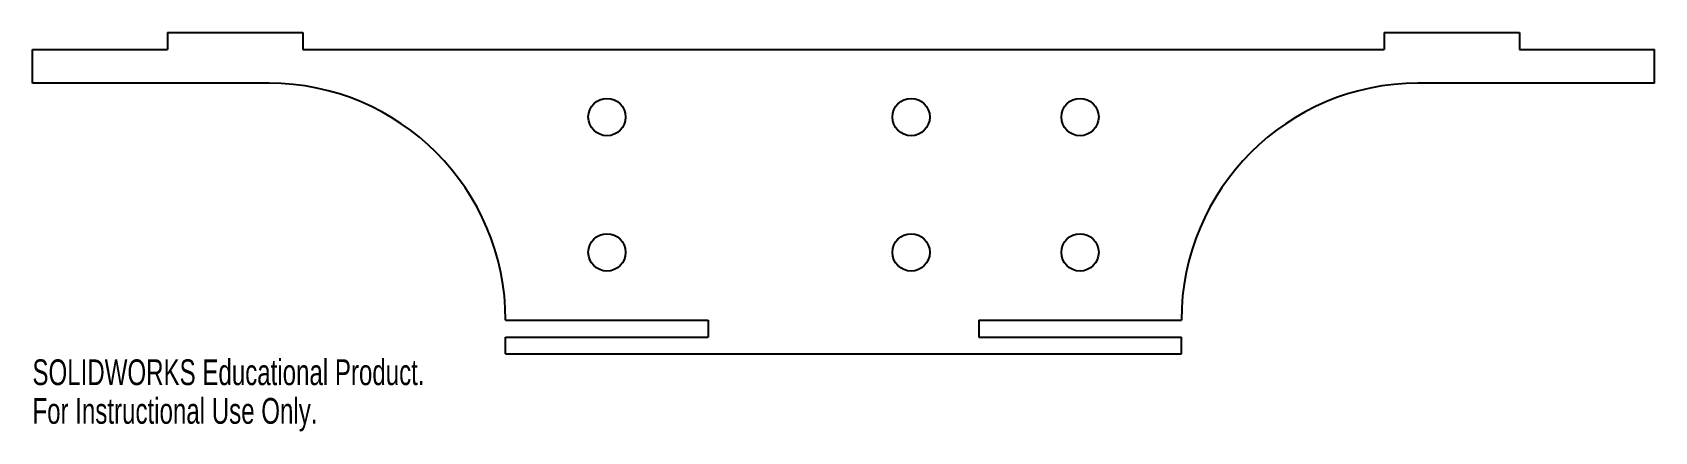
# Model space of a CAD drawing. Header units: millimetres. Extents: x -152 to 152, y -46 to 29.
import ezdxf

# ---------------------------------------------------------------- set-up
doc = ezdxf.new("R2010")
doc.units = ezdxf.units.MM
doc.styles.add('SLDTEXTSTYLE0', font='TXT', dxfattribs={"width": 0.7})

msp = doc.modelspace()

# ---------------------------------------------------------------- linework, layer by layer
at = {"color": 7, "linetype": 'Continuous', "lineweight": 25}
for p, q in [((-127, 28.575), (-101.6, 28.575)), ((-127, 28.575), (-127, 25.4)), ((-101.6, 28.575), (-101.6, 25.4)), ((101.6, 28.575), (127, 28.575)), ((101.6, 28.575), (101.6, 25.4)), ((127, 28.575), (127, 25.4)), ((-152.4, 25.4), (-127, 25.4)), ((-152.4, 19.05), (-152.4, 25.4)), ((-101.6, 25.4), (101.6, 25.4)), ((127, 25.4), (152.4, 25.4)), ((152.4, 19.05), (152.4, 25.4)), ((-107.95, 19.05), (-152.4, 19.05)), ((152.4, 19.05), (107.95, 19.05)), ((-63.5, -25.4), (-25.4, -25.4)), ((-25.4, -25.4), (-25.4, -28.575)), ((25.4, -25.4), (25.4, -28.575)), ((25.4, -25.4), (63.5, -25.4)), ((-63.5, -28.575), (-25.4, -28.575)), ((-63.5, -31.75), (-63.5, -28.575)), ((25.4, -28.575), (63.5, -28.575)), ((63.5, -31.75), (63.5, -28.575)), ((-63.5, -31.75), (63.5, -31.75))]:
    msp.add_line(p, q, dxfattribs=at)
for centre in [(-44.45, 12.7), (12.7, 12.7), (44.45, 12.7), (-44.45, -12.7), (12.7, -12.7), (44.45, -12.7)]:
    msp.add_circle(centre, 3.5, dxfattribs=at)
for centre, start, end in [((-107.95, -25.4), 0, 90), ((107.95, -25.4), 90, 180)]:
    msp.add_arc(centre, 44.45, start, end, dxfattribs=at)

# ---------------------------------------------------------------- texts
at = {"color": 7, "linetype": 'Continuous', "char_height": 4.83362, "attachment_point": 1, "style": 'SLDTEXTSTYLE0'}
for s, insert in [('SOLIDWORKS Educational Product.', (-152.4, -32.77)), ('For Instructional Use Only.', (-152.4, -40.02))]:
    msp.add_mtext(s, dxfattribs=dict(at, insert=insert))

doc.saveas('drawing.dxf')
